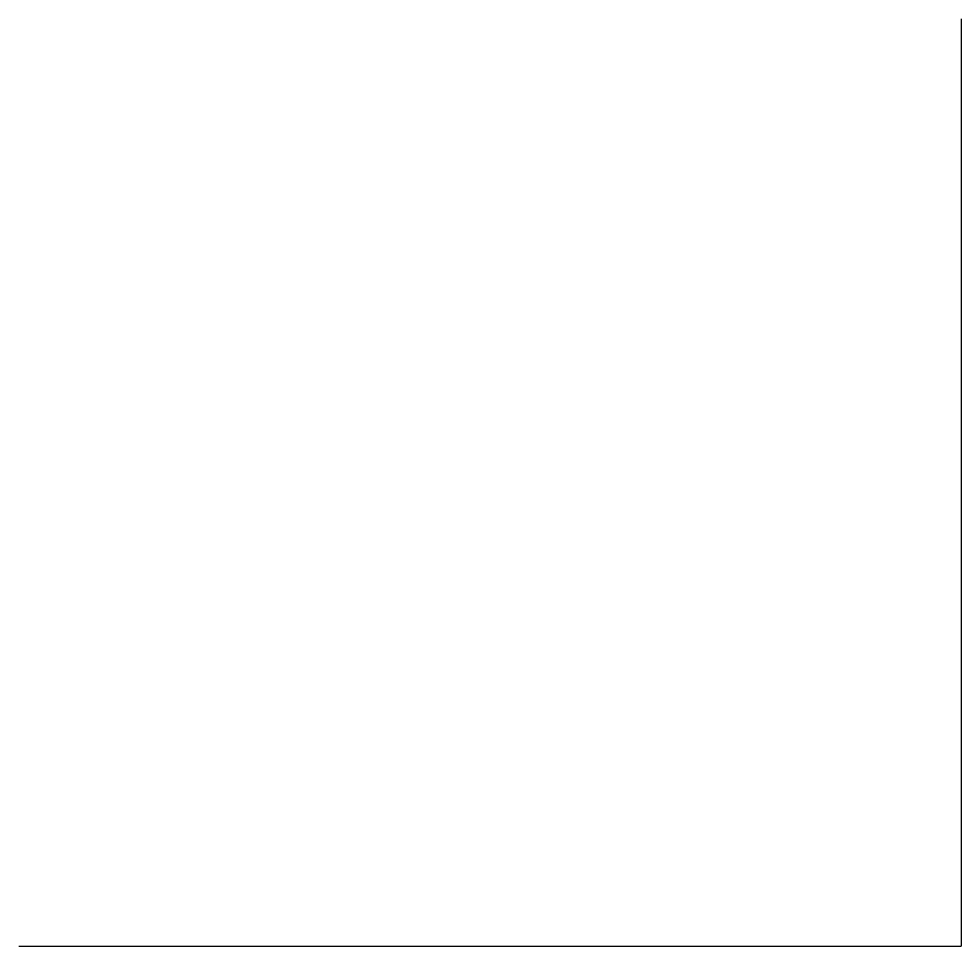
# Model space of a CAD drawing. Extents: x -1008 to 0, y 0 to 992.
import ezdxf

# ---------------------------------------------------------------- set-up
doc = ezdxf.new("R2010")
doc.units = 0

msp = doc.modelspace()

# ---------------------------------------------------------------- linework, layer by layer
for p in [(0, 992), (0, 992), (-1008, 0)]:
    msp.add_line(p, (0, 0))

doc.saveas('drawing.dxf')
